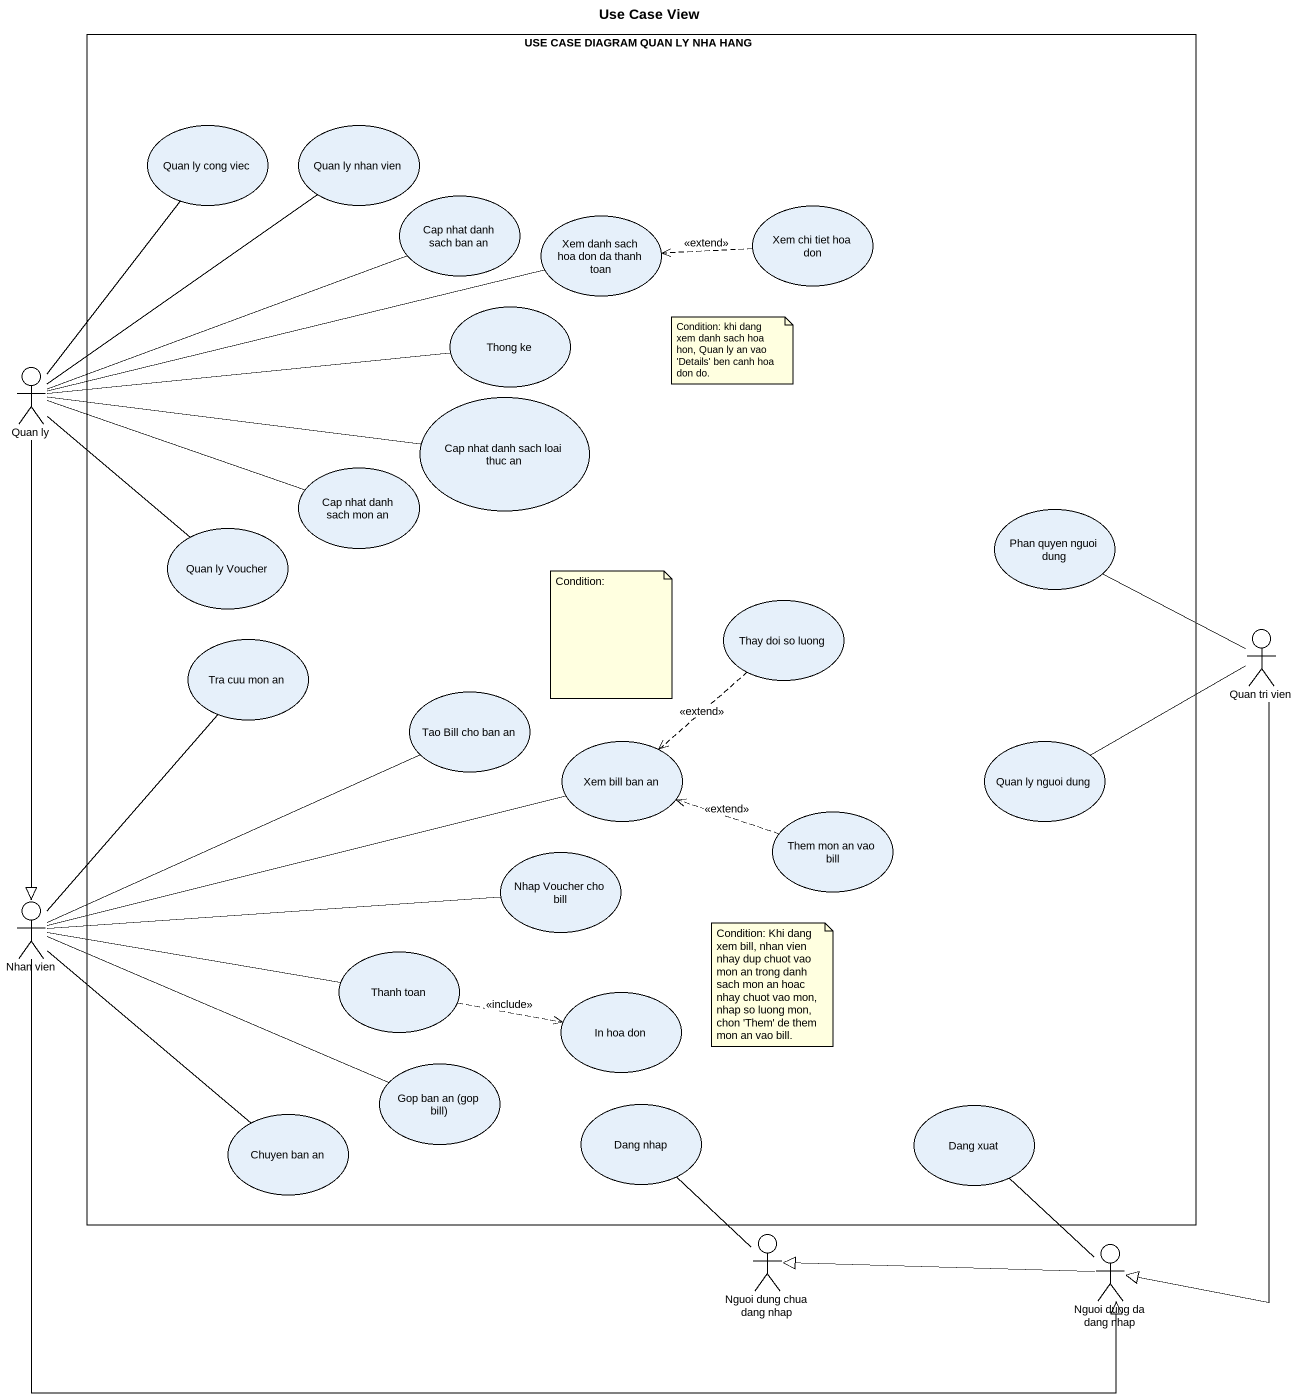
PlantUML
@startuml
title Use Case View
rectangle "USE CASE DIAGRAM QUAN LY NHA HANG" as USE_CASE_DIAGRAM_QUAN_LY {
  usecase "Quan ly cong viec" as Quan_ly_cong_viec
  usecase "Quan ly nhan vien" as Quan_ly_nhan_vien
  usecase "Cap nhat danh sach ban an" as Cap_nhat_danh_sach_ban_an
  usecase "Xem danh sach hoa don da thanh toan" as Xem_danh_sach_hoa_don_da
  usecase "Xem chi tiet hoa don" as Xem_chi_tiet_hoa_don
  usecase "Thong ke" as Thong_ke
  usecase "Cap nhat danh sach loai thuc an" as Cap_nhat_danh_sach_loai
  usecase "Cap nhat danh sach mon an" as Cap_nhat_danh_sach_mon_an
  usecase "Quan ly Voucher" as Quan_ly_Voucher
  usecase "Phan quyen nguoi dung" as Phan_quyen_nguoi_dung
  usecase "Thay doi so luong" as Thay_doi_so_luong
  usecase "Tra cuu mon an" as Tra_cuu_mon_an
  usecase "Tao Bill cho ban an" as Tao_Bill_cho_ban_an
  usecase "Xem bill ban an" as Xem_bill_ban_an
  usecase "Quan ly nguoi dung" as Quan_ly_nguoi_dung
  usecase "Them mon an vao bill" as Them_mon_an_vao_bill
  usecase "Nhap Voucher cho bill" as Nhap_Voucher_cho_bill
  usecase "Thanh toan" as Thanh_toan
  usecase "In hoa don" as In_hoa_don
  usecase "Gop ban an (gop bill)" as Gop_ban_an_gop_bill
  usecase "Chuyen ban an" as Chuyen_ban_an
  usecase "Dang nhap" as Dang_nhap
  usecase "Dang xuat" as Dang_xuat
}
actor "Quan ly" as Quan_ly
actor "Quan tri vien" as Quan_tri_vien
actor "Nhan vien" as Nhan_vien
actor "Nguoi dung chua dang nhap" as Nguoi_dung_chua_dang_nhap
actor "Nguoi dung da dang nhap" as Nguoi_dung_da_dang_nhap
Xem_chi_tiet_hoa_don .left.> Xem_danh_sach_hoa_don_da : <<extend>>
Quan_ly -up- Quan_ly_cong_viec
Quan_ly -up- Quan_ly_nhan_vien
Quan_ly -right- Cap_nhat_danh_sach_ban_an
Quan_ly -right- Xem_danh_sach_hoa_don_da
Quan_ly -right- Thong_ke
Quan_ly -right- Cap_nhat_danh_sach_loai
Quan_ly -right- Cap_nhat_danh_sach_mon_an
Quan_ly -- Quan_ly_Voucher
Quan_ly --|> Nhan_vien
Thay_doi_so_luong ..> Xem_bill_ban_an : <<extend>>
Quan_tri_vien -up- Phan_quyen_nguoi_dung
Quan_tri_vien -left- Quan_ly_nguoi_dung
Quan_tri_vien --|> Nguoi_dung_da_dang_nhap
Them_mon_an_vao_bill .left.> Xem_bill_ban_an : <<extend>>
Nhan_vien -up- Tra_cuu_mon_an
Nhan_vien -right- Tao_Bill_cho_ban_an
Nhan_vien -right- Xem_bill_ban_an
Nhan_vien -right- Nhap_Voucher_cho_bill
Nhan_vien -right- Thanh_toan
Nhan_vien -right- Gop_ban_an_gop_bill
Nhan_vien -- Chuyen_ban_an
Nhan_vien -right-|> Nguoi_dung_da_dang_nhap
Thanh_toan .right.> In_hoa_don : <<include>>
Nguoi_dung_chua_dang_nhap -up- Dang_nhap
Nguoi_dung_da_dang_nhap -up- Dang_xuat
Nguoi_dung_da_dang_nhap -left-|> Nguoi_dung_chua_dang_nhap
note as N1
  Condition: khi dang xem danh sach hoa hon, Quan ly an vao 'Details' ben canh hoa don do.
end note
note as N2
  Condition:
end note
note as N3
  Condition: Khi dang xem bill, nhan vien nhay dup chuot vao mon an trong danh sach mon an hoac nhay chuot vao mon, nhap so luong mon, chon 'Them' de them mon an vao bill.
end note
@enduml
